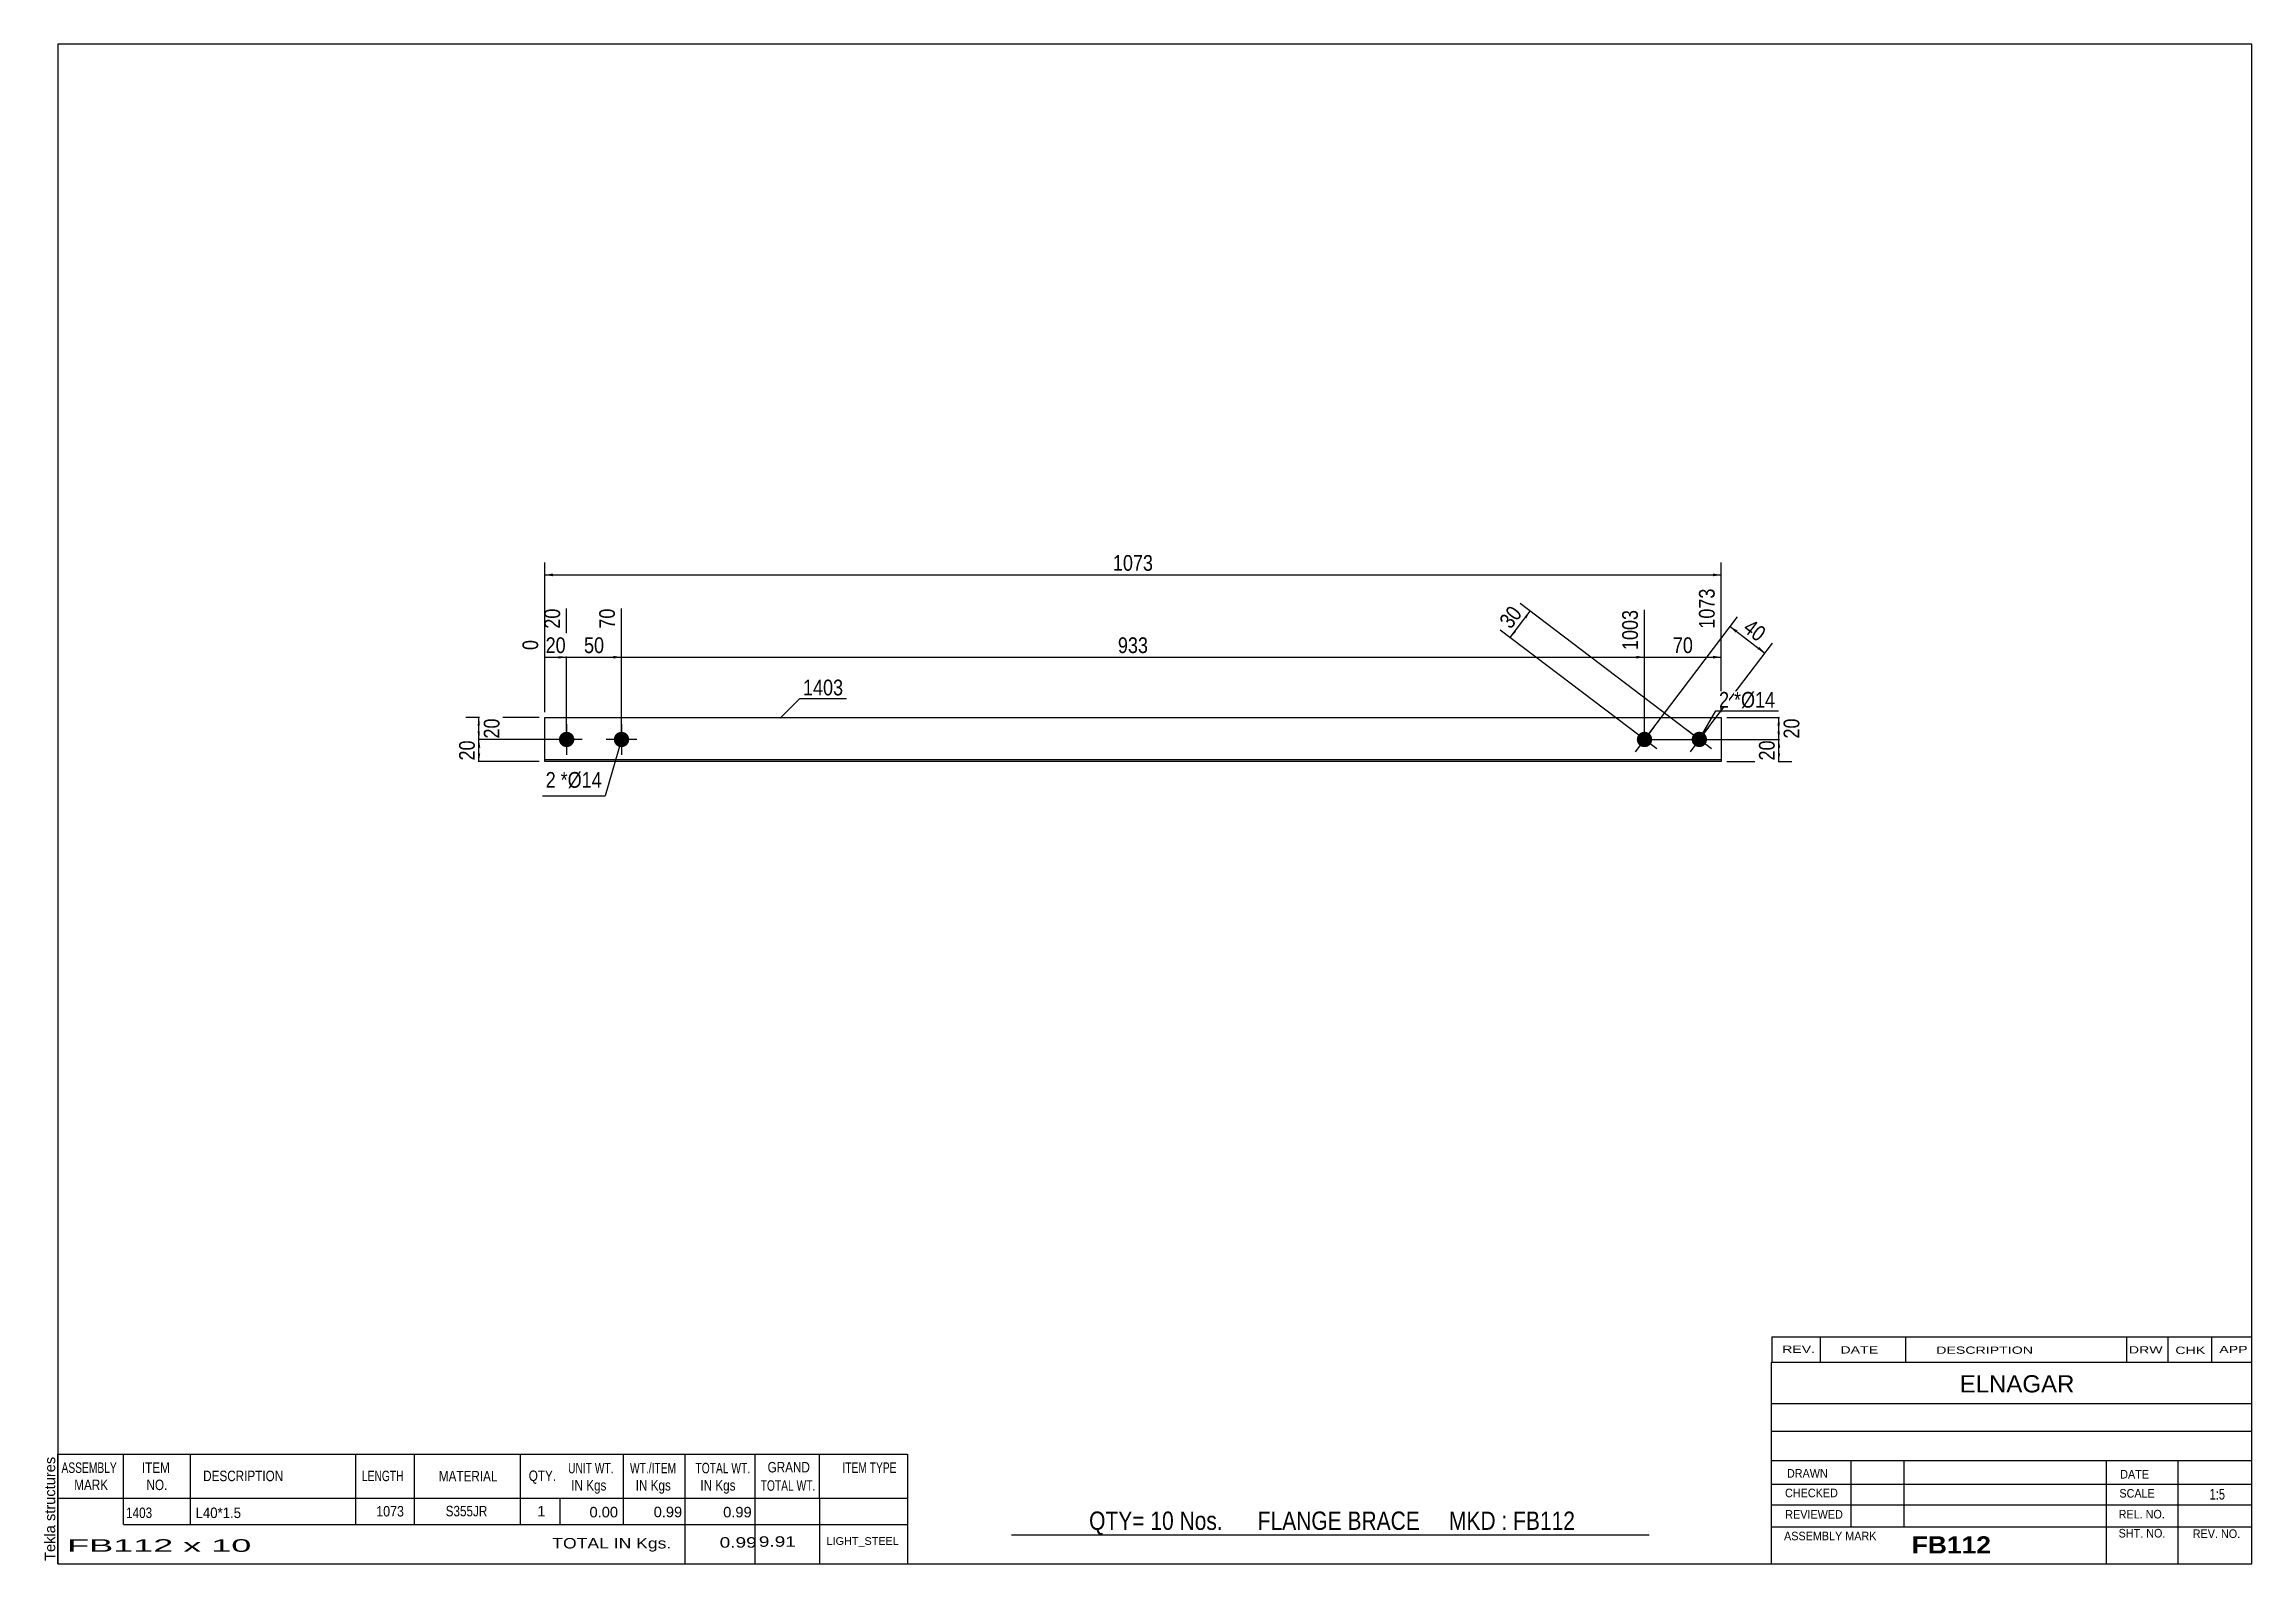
# Model space of a CAD drawing. Header units: millimetres. Extents: x 2 to 405, y 5 to 282.
import ezdxf

# ---------------------------------------------------------------- set-up
doc = ezdxf.new("R2010")
doc.units = ezdxf.units.MM
doc.styles.add('Arial', font='ARIAL.TTF', dxfattribs={"height": 0.2})
doc.styles.add('Arial Bold', font='ARIALBD.TTF', dxfattribs={"height": 0.2})
doc.styles.add('Arial Narrow', font='ARIALN.TTF', dxfattribs={"height": 0.2})

# ---------------------------------------------------------------- blocks, each defined once
blk = doc.blocks.new('Unknown-627391917-1582')
at = {"color": 5, "linetype": 'Continuous'}
for p, q in [((405, 282), (5, 282)), ((5, 282), (5, 5)), ((405, 5), (405, 282)), ((5, 5), (405, 5))]:
    blk.add_line(p, q, dxfattribs=at)
at = {"color": 174, "linetype": 'Continuous', "style": 'Arial'}
blk.add_text('Tekla structures', height=1.9102, rotation=90, dxfattribs=at).set_placement((4.5, 5.5))
blk = doc.blocks.new('Part-627391917-1227 - 1212')
at = {"color": 2, "linetype": 'Continuous'}
for p, q in [((93.75, 151.25), (93.75, 159.25)), ((93.75, 159.25), (308.26, 159.25)), ((308.26, 159.25), (308.26, 151.25)), ((308.26, 151.55), (93.75, 151.55)), ((308.26, 151.25), (93.75, 151.25))]:
    blk.add_line(p, q, dxfattribs=at)
blk = doc.blocks.new('Bolt-627391917-1228 - 1212')
at = {"linetype": 'Continuous'}
for points in [[(97.75, 153.85, -1), (97.75, 156.65, -1)], [(107.75, 153.85, -1), (107.75, 156.65, -1)]]:
    blk.add_hatch(color=3, dxfattribs=at).paths.add_polyline_path(points)
at = {"color": 3, "linetype": 'Continuous'}
for p, q in [((97.75, 158.05), (97.75, 152.45)), ((107.75, 158.05), (107.75, 152.45)), ((100.55, 155.25), (94.95, 155.25)), ((110.55, 155.25), (104.95, 155.25))]:
    blk.add_line(p, q, dxfattribs=at)
blk = doc.blocks.new('Bolt-627391917-1229 - 1212')
at = {"linetype": 'Continuous'}
blk.add_hatch(color=3, dxfattribs=at).paths.add_polyline_path([(293.42, 154.13, -1), (295.11, 156.37, -1)])
at = {"color": 3, "linetype": 'Continuous'}
for p, q in [((295.96, 157.48), (292.57, 153.02)), ((296.49, 153.56), (292.03, 156.94))]:
    blk.add_line(p, q, dxfattribs=at)
blk = doc.blocks.new('Bolt-627391917-1230 - 1212')
at = {"linetype": 'Continuous'}
blk.add_hatch(color=3, dxfattribs=at).paths.add_polyline_path([(303.42, 154.13, -1), (305.11, 156.37, -1)])
at = {"color": 3, "linetype": 'Continuous'}
for p, q in [((305.96, 157.48), (302.57, 153.02)), ((306.49, 153.56), (302.03, 156.94))]:
    blk.add_line(p, q, dxfattribs=at)
blk = doc.blocks.new('StraightDimension-627391917-1279 - 1212')
at = {"linetype": 'Continuous'}
for points in [[(318.5, 153.75), (318.75, 155.25), (319, 153.75)], [(319, 152.75), (318.75, 151.25), (318.5, 152.75)]]:
    blk.add_hatch(color=7, dxfattribs=at).paths.add_polyline_path(points)
at = {"color": 7, "linetype": 'Continuous'}
for p, q in [((295.26, 155.25), (321.15, 155.25)), ((318.75, 151.25), (318.75, 155.25)), ((309.26, 151.25), (321.15, 151.25))]:
    blk.add_line(p, q, dxfattribs=at)
at = {"color": 0}
blk.add_wipeout([(318.6, 155.68), (314.4, 155.68), (314.4, 150.82), (318.6, 150.82)], dxfattribs=at)
at = {"color": 3, "style": 'Arial Narrow'}
blk.add_text('20', height=2.863, rotation=90.0002, dxfattribs=at).set_placement((318, 151.42))
blk = doc.blocks.new('StraightDimension-627391917-1278 - 1212')
at = {"linetype": 'Continuous'}
for points in [[(318.5, 157.75), (318.75, 159.25), (319, 157.75)], [(319, 156.75), (318.75, 155.25), (318.5, 156.75)]]:
    blk.add_hatch(color=7, dxfattribs=at).paths.add_polyline_path(points)
at = {"color": 7, "linetype": 'Continuous'}
for p, q in [((309.26, 159.25), (321, 159.25)), ((318.75, 155.25), (318.75, 159.25)), ((295.26, 155.25), (321, 155.25))]:
    blk.add_line(p, q, dxfattribs=at)
at = {"color": 0}
blk.add_wipeout([(323.1, 159.68), (318.9, 159.68), (318.9, 154.82), (323.1, 154.82)], dxfattribs=at)
at = {"color": 3, "style": 'Arial Narrow'}
blk.add_text('20', height=2.863, rotation=90.0002, dxfattribs=at).set_placement((322.5, 155.42))
blk = doc.blocks.new('StraightDimension-627391917-1237 - 1212')
at = {"linetype": 'Continuous'}
blk.add_hatch(color=7, dxfattribs=at).paths.add_polyline_path([(306.76, 170.5), (308.26, 170.25), (306.76, 170)])
at = {"color": 7, "linetype": 'Continuous'}
for p, q in [((308.26, 160.25), (308.26, 182.76)), ((294.26, 156.25), (294.26, 178.86)), ((294.26, 170.25), (308.26, 170.25))]:
    blk.add_line(p, q, dxfattribs=at)
at = {"color": 0}
blk.add_wipeout([(303.69, 170.4), (303.69, 174.6), (298.84, 174.6), (298.84, 170.4)], dxfattribs=at)
at = {"color": 0, "linetype": 'Continuous'}
blk.add_wipeout([(307.66, 183.36), (303.46, 183.36), (303.46, 174.85), (307.66, 174.85)], dxfattribs=at)
at = {"color": 3, "linetype": 'Continuous', "style": 'Arial Narrow'}
blk.add_text('1073', height=2.863, rotation=90.0002, dxfattribs=at).set_placement((307.06, 175.45))
at = {"color": 3, "style": 'Arial Narrow'}
blk.add_text('70', height=2.863, dxfattribs=at).set_placement((299.44, 171))
blk = doc.blocks.new('StraightDimension-627391917-1238 - 1212')
at = {"linetype": 'Continuous'}
blk.add_hatch(color=7, dxfattribs=at).paths.add_polyline_path([(292.76, 170.5), (294.26, 170.25), (292.76, 170)])
at = {"color": 7, "linetype": 'Continuous'}
for p, q in [((107.75, 156.25), (107.75, 179.11)), ((294.26, 156.25), (294.26, 178.86)), ((107.75, 170.25), (294.26, 170.25))]:
    blk.add_line(p, q, dxfattribs=at)
at = {"color": 0, "linetype": 'Continuous'}
blk.add_wipeout([(293.66, 179.46), (289.46, 179.46), (289.46, 170.95), (293.66, 170.95)], dxfattribs=at)
at = {"color": 0}
blk.add_wipeout([(204.35, 170.4), (204.35, 174.6), (197.66, 174.6), (197.66, 170.4)], dxfattribs=at)
at = {"color": 3, "linetype": 'Continuous', "style": 'Arial Narrow'}
blk.add_text('1003', height=2.863, rotation=90.0002, dxfattribs=at).set_placement((293.06, 171.55))
at = {"color": 3, "style": 'Arial Narrow'}
blk.add_text('933', height=2.863, dxfattribs=at).set_placement((198.26, 171))
blk = doc.blocks.new('StraightDimension-627391917-1239 - 1212')
at = {"linetype": 'Continuous'}
blk.add_hatch(color=7, dxfattribs=at).paths.add_polyline_path([(106.25, 170.5), (107.75, 170.25), (106.25, 170)])
at = {"color": 7, "linetype": 'Continuous'}
for p, q in [((97.75, 156.25), (97.75, 179.11)), ((107.75, 156.25), (107.75, 179.11)), ((97.75, 170.25), (107.75, 170.25))]:
    blk.add_line(p, q, dxfattribs=at)
at = {"color": 0}
blk.add_wipeout([(105.18, 170.4), (105.18, 174.6), (100.32, 174.6), (100.32, 170.4)], dxfattribs=at)
at = {"color": 0, "linetype": 'Continuous'}
blk.add_wipeout([(107.15, 179.71), (102.95, 179.71), (102.95, 174.85), (107.15, 174.85)], dxfattribs=at)
at = {"color": 3, "linetype": 'Continuous', "style": 'Arial Narrow'}
blk.add_text('70', height=2.863, rotation=90.0002, dxfattribs=at).set_placement((106.55, 175.45))
at = {"color": 3, "style": 'Arial Narrow'}
blk.add_text('50', height=2.863, dxfattribs=at).set_placement((100.92, 171))
blk = doc.blocks.new('StraightDimension-627391917-1240 - 1212')
at = {"linetype": 'Continuous'}
blk.add_hatch(color=7, dxfattribs=at).paths.add_polyline_path([(96.25, 170.5), (97.75, 170.25), (96.25, 170)])
at = {"color": 7, "linetype": 'Continuous'}
for p, q in [((97.75, 156.25), (97.75, 179.11)), ((93.75, 160.25), (93.75, 173.38)), ((93.75, 170.25), (97.75, 170.25))]:
    blk.add_line(p, q, dxfattribs=at)
at = {"color": 0}
blk.add_wipeout([(98.18, 170.4), (98.18, 174.6), (93.32, 174.6), (93.32, 170.4)], dxfattribs=at)
at = {"color": 0, "linetype": 'Continuous'}
blk.add_wipeout([(97.15, 179.71), (92.95, 179.71), (92.95, 174.85), (97.15, 174.85)], dxfattribs=at)
blk.add_wipeout([(93.15, 173.98), (88.95, 173.98), (88.95, 170.95), (93.15, 170.95)], dxfattribs=at)
at = {"color": 3, "linetype": 'Continuous', "style": 'Arial Narrow'}
for s, height, p in [('20', 2.863, (96.55, 175.45)), ('0', 2.86, (92.55, 171.55))]:
    blk.add_text(s, height=height, rotation=90.0002, dxfattribs=at).set_placement(p)
at = {"color": 3, "style": 'Arial Narrow'}
blk.add_text('20', height=2.863, dxfattribs=at).set_placement((93.92, 171))
blk = doc.blocks.new('StraightDimension-627391917-1254 - 1212')
at = {"linetype": 'Continuous'}
for points in [[(95.25, 185), (93.75, 185.25), (95.25, 185.5)], [(306.76, 185.5), (308.26, 185.25), (306.76, 185)]]:
    blk.add_hatch(color=7, dxfattribs=at).paths.add_polyline_path(points)
at = {"color": 7, "linetype": 'Continuous'}
for p, q in [((93.75, 160.25), (93.75, 187.5)), ((93.75, 185.25), (308.26, 185.25)), ((308.26, 160.25), (308.26, 187.5))]:
    blk.add_line(p, q, dxfattribs=at)
at = {"color": 0}
blk.add_wipeout([(205.26, 185.4), (205.26, 189.6), (196.75, 189.6), (196.75, 185.4)], dxfattribs=at)
at = {"color": 3, "style": 'Arial Narrow'}
blk.add_text('1073', height=2.863, dxfattribs=at).set_placement((197.35, 186))
blk = doc.blocks.new('StraightDimension-627391917-1258 - 1212')
at = {"linetype": 'Continuous'}
for points in [[(310.91, 174.72), (309.87, 175.83), (311.22, 175.12)], [(315.17, 172.12), (316.22, 171.01), (314.87, 171.72)]]:
    blk.add_hatch(color=7, dxfattribs=at).paths.add_polyline_path(points)
at = {"color": 7, "linetype": 'Continuous'}
for p, q in [((294.87, 156.05), (311.23, 177.62)), ((309.87, 175.83), (316.22, 171.01)), ((304.87, 156.05), (317.58, 172.8))]:
    blk.add_line(p, q, dxfattribs=at)
at = {"color": 0}
blk.add_wipeout([(315.07, 172.07), (317.61, 175.42), (313.74, 178.35), (311.2, 175.01)], dxfattribs=at)
at = {"color": 3, "style": 'Arial Narrow'}
blk.add_text('40', height=2.863, rotation=-37.1792, dxfattribs=at).set_placement((312.04, 175.12))
blk = doc.blocks.new('StraightDimension-627391917-1264 - 1212')
at = {"linetype": 'Continuous'}
for points in [[(272.3, 177.61), (273.41, 178.65), (272.7, 177.31)], [(270.86, 174.88), (269.76, 173.84), (270.46, 175.18)]]:
    blk.add_hatch(color=7, dxfattribs=at).paths.add_polyline_path(points)
at = {"color": 7, "linetype": 'Continuous'}
for p, q in [((269.76, 173.84), (273.41, 178.65)), ((303.47, 155.85), (271.62, 180.01)), ((293.47, 155.85), (267.96, 175.2))]:
    blk.add_line(p, q, dxfattribs=at)
at = {"color": 0}
blk.add_wipeout([(272.93, 178.27), (269.59, 180.81), (266.65, 176.94), (270, 174.4)], dxfattribs=at)
at = {"color": 3, "style": 'Arial Narrow'}
blk.add_text('30', height=2.863, rotation=52.821, dxfattribs=at).set_placement((269.88, 175.24))
blk = doc.blocks.new('StraightDimension-627391917-1270 - 1212')
at = {"linetype": 'Continuous'}
for points in [[(81.5, 157.75), (81.75, 159.25), (82, 157.75)], [(82, 156.75), (81.75, 155.25), (81.5, 156.75)]]:
    blk.add_hatch(color=7, dxfattribs=at).paths.add_polyline_path(points)
at = {"color": 7, "linetype": 'Continuous'}
for p, q in [((92.75, 159.25), (79.35, 159.25)), ((81.75, 155.25), (81.75, 159.25)), ((96.75, 155.25), (79.35, 155.25))]:
    blk.add_line(p, q, dxfattribs=at)
at = {"color": 0}
blk.add_wipeout([(86.1, 159.68), (81.9, 159.68), (81.9, 154.82), (86.1, 154.82)], dxfattribs=at)
at = {"color": 3, "style": 'Arial Narrow'}
blk.add_text('20', height=2.863, rotation=90.0002, dxfattribs=at).set_placement((85.5, 155.42))
blk = doc.blocks.new('StraightDimension-627391917-1271 - 1212')
at = {"linetype": 'Continuous'}
for points in [[(81.5, 153.75), (81.75, 155.25), (82, 153.75)], [(82, 152.75), (81.75, 151.25), (81.5, 152.75)]]:
    blk.add_hatch(color=7, dxfattribs=at).paths.add_polyline_path(points)
at = {"color": 7, "linetype": 'Continuous'}
for p, q in [((96.75, 155.25), (79.5, 155.25)), ((81.75, 151.25), (81.75, 155.25)), ((92.75, 151.25), (79.5, 151.25))]:
    blk.add_line(p, q, dxfattribs=at)
at = {"color": 0}
blk.add_wipeout([(81.6, 155.68), (77.4, 155.68), (77.4, 150.82), (81.6, 150.82)], dxfattribs=at)
at = {"color": 3, "style": 'Arial Narrow'}
blk.add_text('20', height=2.863, rotation=90.0002, dxfattribs=at).set_placement((81, 151.42))
blk = doc.blocks.new('CBS_REVISION-627391917-1598')
at = {"color": 7, "linetype": 'Continuous'}
for p, q in [((317.49, 46.38), (404.99, 46.38)), ((317.49, 46.38), (317.49, 41.75)), ((326.29, 46.38), (326.29, 41.75)), ((341.88, 46.38), (341.88, 41.81)), ((382.14, 46.38), (382.14, 41.75)), ((389.68, 46.38), (389.68, 41.75)), ((397.63, 46.38), (397.63, 41.75)), ((317.49, 41.75), (404.99, 41.75))]:
    blk.add_line(p, q, dxfattribs=at)
at = {"color": 7, "style": 'Arial Narrow', "width": 1.7}
for s, height, p in [('REV.', 1.326, (319.35, 43.43)), ('DATE', 1.326, (329.98, 43.31)), ('DESCRIPTION', 1.3257, (347.46, 43.26)), ('DRW', 1.326, (382.57, 43.32)), ('CHK', 1.326, (391.06, 43.23)), ('APP', 1.326, (399.06, 43.38))]:
    blk.add_text(s, height=height, dxfattribs=at).set_placement(p)
blk = doc.blocks.new('CBS_BOM-627391917-1595')
at = {"color": 7, "linetype": 'Continuous'}
for p, q in [((4.97, 16.97), (4.97, 24.97)), ((4.97, 24.97), (159.89, 24.97)), ((16.97, 16.97), (16.97, 24.97)), ((29.16, 16.97), (29.16, 24.97)), ((59.32, 16.97), (59.32, 24.97)), ((70, 16.97), (70, 24.97)), ((89.32, 16.97), (89.32, 24.97)), ((108.12, 16.97), (108.12, 24.97)), ((119.33, 16.97), (119.33, 24.97)), ((132.12, 16.97), (132.12, 24.97)), ((143.87, 16.97), (143.87, 24.97)), ((159.89, 24.96), (159.89, 16.98)), ((4.97, 16.97), (159.89, 16.97)), ((4.97, 12.17), (4.97, 16.97)), ((16.97, 12.17), (16.97, 16.97)), ((29.16, 12.17), (29.16, 16.97)), ((59.32, 12.17), (59.32, 16.97)), ((70, 12.17), (70, 16.97)), ((89.32, 12.17), (89.32, 16.97)), ((96.58, 12.17), (96.58, 16.97)), ((108.12, 12.17), (108.12, 16.97)), ((119.33, 12.17), (119.33, 16.97)), ((132.12, 12.17), (132.12, 16.97)), ((143.89, 12.17), (143.89, 16.97)), ((159.89, 16.97), (159.89, 12.17)), ((4.97, 4.97), (4.97, 12.15)), ((16.97, 12.17), (159.89, 12.17)), ((119.33, 4.97), (119.33, 12.15)), ((132.12, 4.97), (132.12, 12.15)), ((143.93, 4.97), (143.93, 12.15)), ((159.89, 12.17), (159.89, 4.97)), ((4.97, 4.97), (159.89, 4.97))]:
    blk.add_line(p, q, dxfattribs=at)
at = {"color": 3, "linetype": 'Continuous', "style": 'Arial'}
for s, height, width, p in [('ASSEMBLY', 1.91, 0.7, (5.65, 21.54)), ('MARK', 1.91, 0.8, (7.97, 18.41)), ('ITEM', 1.91, 0.8, (20.3, 21.54)), ('NO.', 1.91, 0.8, (21.15, 18.41)), ('DESCRIPTION', 1.9102, 0.8, (31.48, 20.04)), ('LENGTH', 1.91, 0.7, (60.43, 20.04)), ('MATERIAL', 1.91, 0.8, (74.45, 19.99)), ('QTY.', 1.91, 0.8, (90.84, 20.07)), ('UNIT WT.', 1.91, 0.7, (98.01, 21.47)), ('IN Kgs', 1.91, 0.8, (98.59, 18.33)), ('WT./ITEM', 1.91, 0.7, (109.3, 21.47)), ('IN Kgs', 1.91, 0.8, (110.34, 18.33)), ('TOTAL WT.', 1.91, 0.7, (121.24, 21.47)), ('IN Kgs', 1.91, 0.8, (122.13, 18.33)), ('TOTAL WT.', 1.91, 0.7, (133.13, 18.29)), ('GRAND', 1.91, 0.8, (134.39, 21.63)), ('ITEM TYPE', 1.91, 0.7, (148.03, 21.55))]:
    blk.add_text(s, height=height, dxfattribs=dict(at, width=width)).set_placement(p)
at = {"color": 7, "linetype": 'Continuous', "style": 'Arial'}
for s, width, p in [('1403', 0.8, (17.43, 13.32)), ('L40*1.5', 0.9, (30.1, 13.32)), ('1073', 0.85, (63.04, 13.6)), ('S355JR', 0.8, (75.69, 13.63))]:
    blk.add_text(s, height=1.91, dxfattribs=dict(at, width=width)).set_placement(p)
for s, p in [('1', (92.41, 13.63)), ('0.00', (101.92, 13.44)), ('0.99', (113.62, 13.47)), ('0.99', (126.29, 13.44))]:
    blk.add_text(s, height=1.91, dxfattribs=at).set_placement(p)
at = {"color": 6, "linetype": 'Continuous', "style": 'Arial'}
for s, height, width, p in [('FB112 x 10', 2.292, 2.05, (6.69, 7.16)), ('TOTAL IN Kgs.', 1.9102, 1.2, (95.13, 7.77)), ('0.99', 1.91, 1.3, (125.65, 7.92)), ('9.91', 1.91, 1.3, (132.79, 8.08))]:
    blk.add_text(s, height=height, dxfattribs=dict(at, width=width)).set_placement(p)
blk.add_text('LIGHT_STEEL', height=1.4135, dxfattribs=at).set_placement((145.14, 8.42))
blk = doc.blocks.new('CBS_CALLOFF-627391917-1596')
at = {"color": 7, "linetype": 'Continuous'}
blk.add_line((178.88, 10.27), (295.11, 10.25), dxfattribs=at)
at = {"color": 3, "linetype": 'Continuous', "style": 'Arial Narrow'}
blk.add_text('QTY= 10 Nos.      FLANGE BRACE     MKD : FB112', height=3.3405, dxfattribs=at).set_placement((193.01, 11.16))
blk = doc.blocks.new('CBS_NAME_BLOG-627391917-1597')
at = {"color": 7, "linetype": 'Continuous'}
for p, q in [((317.41, 41.75), (404.93, 41.75)), ((317.41, 5.04), (317.41, 41.75)), ((317.41, 34.21), (404.93, 34.21)), ((317.48, 29.16), (405, 29.16)), ((317.41, 23.79), (404.93, 23.79)), ((331.93, 11.68), (331.93, 23.78)), ((341.62, 11.71), (341.62, 23.78)), ((378.53, 5.04), (378.53, 23.77)), ((391.58, 5.04), (391.58, 23.78)), ((317.42, 19.49), (405, 19.51)), ((317.41, 15.74), (404.93, 15.74)), ((317.41, 11.7), (404.93, 11.7)), ((317.41, 5), (405, 5))]:
    blk.add_line(p, q, dxfattribs=at)
at = {"color": 3, "linetype": 'Continuous', "style": 'Arial'}
blk.add_text('ELNAGAR', height=3.133, dxfattribs=at).set_placement((351.73, 36.22))
at = {"color": 3, "linetype": 'Continuous'}
for s, height, style, width, p in [('DRAWN', 1.566, 'Arial', 0.9, (320.24, 20.68)), ('DATE', 1.566, 'Arial', 0.9, (381, 20.52)), ('CHECKED', 1.566, 'Arial', 0.9, (319.89, 17.11)), ('SCALE', 1.566, 'Arial', 0.9, (380.85, 17.04)), ('1:5', 1.957, 'Arial Narrow', 0.9, (397.3, 16.68)), ('REVIEWED', 1.566, 'Arial', 0.9, (319.93, 13.19)), ('REL. NO.', 1.566, 'Arial', 0.9, (380.71, 13.24)), ('ASSEMBLY MARK', 1.5663, 'Arial', 0.9, (319.71, 9.26)), ('FB112', 3.131, 'Arial Bold', 1.1, (342.99, 6.86)), ('SHT. NO.', 1.566, 'Arial', 0.9, (380.71, 9.77)), ('REV. NO.', 1.566, 'Arial', 0.9, (394.23, 9.68))]:
    blk.add_text(s, height=height, dxfattribs=dict(at, style=style, width=width)).set_placement(p)
blk = doc.blocks.new('MarkSet-627391917-1290 - 1212')
at = {"color": 0}
blk.add_wipeout([(309.69, 161.05), (309.69, 164.05), (307.86, 164.05), (307.86, 161.05)], dxfattribs=at)
blk.add_wipeout([(309.69, 161.05), (309.69, 164.05), (307.86, 164.05), (307.86, 161.05)], dxfattribs=at)
at = {"color": 7, "linetype": 'Continuous'}
blk.add_line((304.26, 155.25), (307.26, 160.45), dxfattribs=at)
at = {"color": 0}
blk.add_wipeout([(311.87, 161.05), (311.87, 164.05), (310.59, 164.05), (310.59, 161.05)], dxfattribs=at)
blk.add_wipeout([(311.87, 161.05), (311.87, 164.05), (310.59, 164.05), (310.59, 161.05)], dxfattribs=at)
at = {"color": 3, "style": 'Arial Narrow'}
blk.add_text('2', height=2.86, dxfattribs=at).set_placement((307.86, 161.05))
at = {"color": 0}
blk.add_wipeout([(318.08, 161.05), (318.08, 164.05), (311.87, 164.05), (311.87, 161.05)], dxfattribs=at)
blk.add_wipeout([(318.08, 161.05), (318.08, 164.05), (311.87, 164.05), (311.87, 161.05)], dxfattribs=at)
at = {"color": 7, "linetype": 'Continuous'}
blk.add_line((307.26, 160.45), (318.68, 160.45), dxfattribs=at)
at = {"color": 3, "style": 'Arial Narrow'}
for s, height, p in [('*', 2.86, (310.59, 161.05)), ('Ø14', 2.863, (311.87, 161.05))]:
    blk.add_text(s, height=height, dxfattribs=at).set_placement(p)
blk = doc.blocks.new('Mark-627391917-1285 - 1212')
at = {"color": 0}
blk.add_wipeout([(148.16, 163.29), (148.16, 166.29), (140.85, 166.29), (140.85, 163.29)], dxfattribs=at)
blk.add_wipeout([(148.16, 163.29), (148.16, 166.29), (140.85, 166.29), (140.85, 163.29)], dxfattribs=at)
at = {"color": 7, "linetype": 'Continuous'}
for p, q in [((136.71, 159.15), (140.25, 162.69)), ((140.25, 162.69), (148.76, 162.69))]:
    blk.add_line(p, q, dxfattribs=at)
at = {"color": 3, "style": 'Arial Narrow'}
blk.add_text('1403', height=2.863, dxfattribs=at).set_placement((140.85, 163.29))
blk = doc.blocks.new('Mark-627391917-1293 - 1212')
at = {"color": 0}
blk.add_wipeout([(95.76, 146.45), (95.76, 149.45), (93.93, 149.45), (93.93, 146.45)], dxfattribs=at)
blk.add_wipeout([(95.76, 146.45), (95.76, 149.45), (93.93, 149.45), (93.93, 146.45)], dxfattribs=at)
blk.add_wipeout([(97.94, 146.45), (97.94, 149.45), (96.66, 149.45), (96.66, 146.45)], dxfattribs=at)
blk.add_wipeout([(97.94, 146.45), (97.94, 149.45), (96.66, 149.45), (96.66, 146.45)], dxfattribs=at)
at = {"color": 3, "style": 'Arial Narrow'}
blk.add_text('2', height=2.86, dxfattribs=at).set_placement((93.93, 146.45))
at = {"color": 0}
blk.add_wipeout([(104.15, 146.45), (104.15, 149.45), (97.94, 149.45), (97.94, 146.45)], dxfattribs=at)
blk.add_wipeout([(104.15, 146.45), (104.15, 149.45), (97.94, 149.45), (97.94, 146.45)], dxfattribs=at)
at = {"color": 7, "linetype": 'Continuous'}
for p in [(107.75, 155.25), (93.33, 144.95)]:
    blk.add_line(p, (104.75, 144.95), dxfattribs=at)
at = {"color": 3, "style": 'Arial Narrow'}
for s, height, p in [('*', 2.86, (96.66, 146.45)), ('Ø14', 2.863, (97.94, 146.45))]:
    blk.add_text(s, height=height, dxfattribs=at).set_placement(p)

msp = doc.modelspace()

# ---------------------------------------------------------------- block references
for name in ['Unknown-627391917-1582', 'Part-627391917-1227 - 1212', 'Bolt-627391917-1228 - 1212', 'Bolt-627391917-1229 - 1212', 'Bolt-627391917-1230 - 1212', 'CBS_REVISION-627391917-1598', 'CBS_NAME_BLOG-627391917-1597', 'CBS_BOM-627391917-1595', 'CBS_CALLOFF-627391917-1596']:
    msp.add_blockref(name, (0, 0))

# ---------------------------------------------------------------- next in the draw order: block references
msp.add_blockref('StraightDimension-627391917-1279 - 1212', (0, 0))

# ---------------------------------------------------------------- next in the draw order: block references
msp.add_blockref('StraightDimension-627391917-1278 - 1212', (0, 0))

# ---------------------------------------------------------------- next in the draw order: block references
msp.add_blockref('StraightDimension-627391917-1237 - 1212', (0, 0))

# ---------------------------------------------------------------- next in the draw order: block references
msp.add_blockref('StraightDimension-627391917-1238 - 1212', (0, 0))

# ---------------------------------------------------------------- next in the draw order: block references
msp.add_blockref('StraightDimension-627391917-1239 - 1212', (0, 0))

# ---------------------------------------------------------------- next in the draw order: block references
msp.add_blockref('StraightDimension-627391917-1240 - 1212', (0, 0))

# ---------------------------------------------------------------- next in the draw order: block references
msp.add_blockref('StraightDimension-627391917-1254 - 1212', (0, 0))

# ---------------------------------------------------------------- next in the draw order: block references
for name in ['StraightDimension-627391917-1258 - 1212', 'Mark-627391917-1285 - 1212', 'StraightDimension-627391917-1270 - 1212']:
    msp.add_blockref(name, (0, 0))

# ---------------------------------------------------------------- next in the draw order: block references
for name in ['StraightDimension-627391917-1264 - 1212', 'StraightDimension-627391917-1271 - 1212']:
    msp.add_blockref(name, (0, 0))

# ---------------------------------------------------------------- next in the draw order: block references
for name in ['MarkSet-627391917-1290 - 1212', 'Mark-627391917-1293 - 1212']:
    msp.add_blockref(name, (0, 0))

doc.saveas('drawing.dxf')
